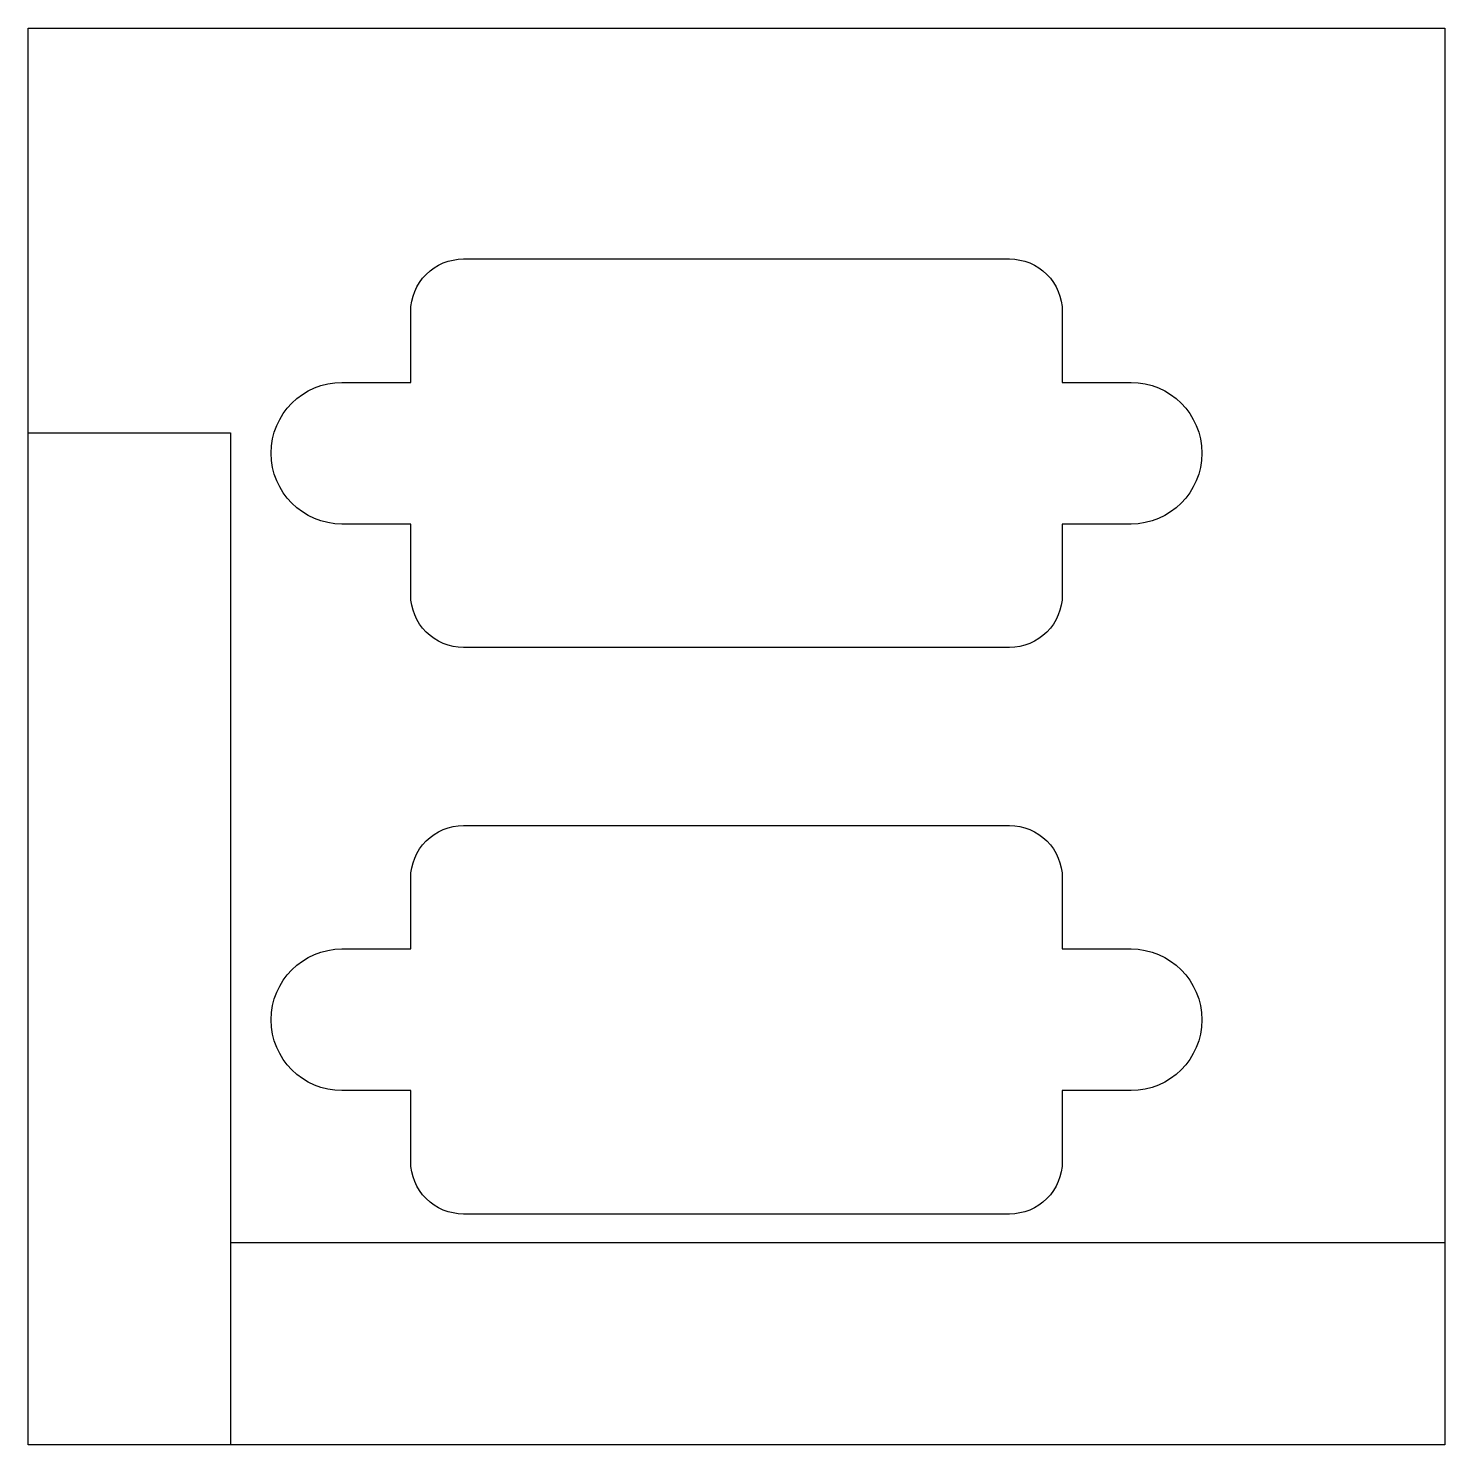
# Model space of a CAD drawing. Header units: millimetres. Extents: x 222 to 257, y 320 to 355.
import ezdxf

# ---------------------------------------------------------------- set-up
doc = ezdxf.new("R2010")
doc.units = ezdxf.units.MM
doc.layers.get('0').update_dxf_attribs({"linetype": 'CONTINUOUS'})

msp = doc.modelspace()

# ---------------------------------------------------------------- linework, layer by layer
for p, q in [((222, 345), (227, 345)), ((227, 345), (227, 320)), ((227, 325), (257, 325))]:
    msp.add_line(p, q)
msp.add_lwpolyline([(257, 320), (222, 320), (222, 355), (257, 355)], close=True)
for points in [[(232.75, 339.7, -0.414214), (231.45, 341), (231.45, 342.75), (229.75, 342.75, -1), (229.75, 346.25), (231.45, 346.25), (231.45, 348, -0.414214), (232.75, 349.3), (246.25, 349.3, -0.414214), (247.55, 348), (247.55, 346.25), (249.25, 346.25, -1), (249.25, 342.75), (247.55, 342.75), (247.55, 341, -0.414214), (246.25, 339.7)], [(231.45, 334, -0.414214), (232.75, 335.3), (246.25, 335.3, -0.414214), (247.55, 334), (247.55, 332.25), (249.25, 332.25, -1), (249.25, 328.75), (247.55, 328.75), (247.55, 327, -0.414214), (246.25, 325.7), (232.75, 325.7, -0.414214), (231.45, 327), (231.45, 328.75), (229.75, 328.75, -1), (229.75, 332.25), (231.45, 332.25)]]:
    msp.add_lwpolyline(points, format="xyb", close=True)

doc.saveas('drawing.dxf')
